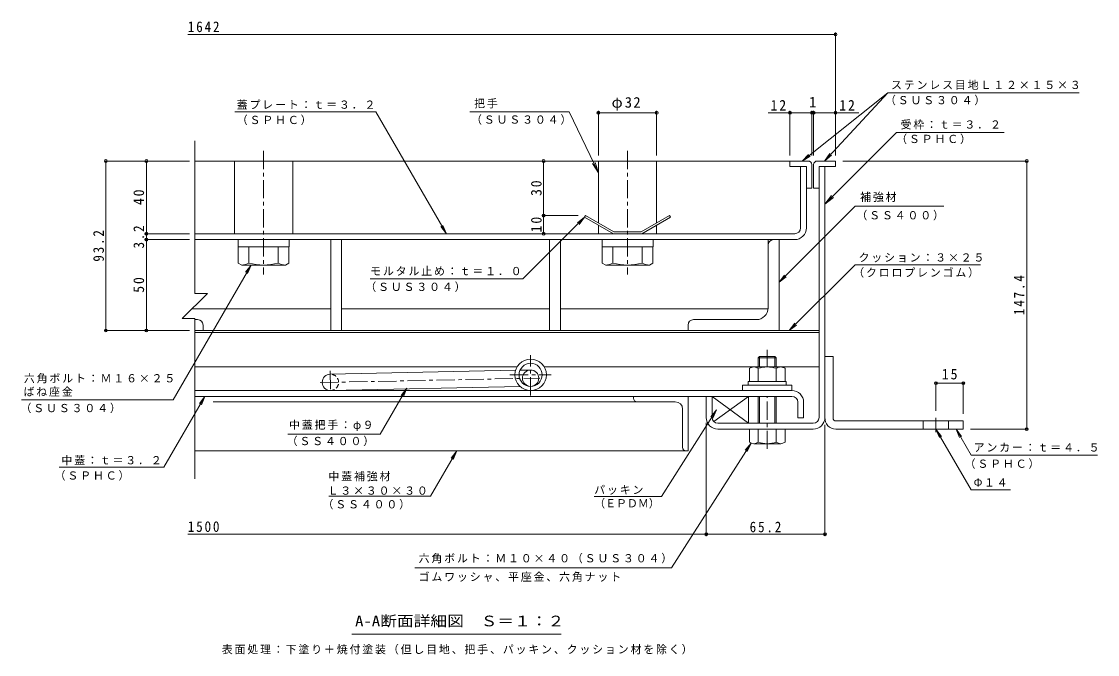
# Model space of a CAD drawing. Units: millimetres on the paper, enlarged 10 times, with parts at other scales. Extents: x -2654 to 2738, y -1962 to 1769.
# Drawn here: x -218 to 2738, y 29 to 1769 of the extents above; entities that cross this region are included whole.
import ezdxf
from ezdxf.enums import TextEntityAlignment as Align

# ---------------------------------------------------------------- set-up
doc = ezdxf.new("R2010")
doc.units = ezdxf.units.MM
doc.header["$LTSCALE"] = 10
doc.header["$PDMODE"] = 32
doc.header["$PDSIZE"] = 8
doc.linetypes.add('CHAIN1', pattern=[8, 5, -1, 1, -1])
doc.linetypes.add('DASHED1', pattern=[1.8, 1.2, -0.6])
for name, color, linetype, lineweight in [('D-1', 2, 'Continuous', 9), ('D-2', 3, 'Continuous', 9), ('D-3', 4, 'Continuous', 9), ('D-5', 7, 'Continuous', 9), ('D-6', 6, 'Continuous', 9), ('D-7', 5, 'Continuous', 5), ('D-8', 5, 'Continuous', 5), ('D-9', 134, 'Continuous', 5), ('D-A', 3, 'Continuous', 9), ('D-B', 6, 'Continuous', 9), ('D-C', 2, 'Continuous', 9), ('D-E', 3, 'Continuous', 9), ('D-F', 7, 'Continuous', 9)]:
    doc.layers.add(name, color=color, linetype=linetype, lineweight=lineweight)
doc.styles.add('ＭＳ ゴシック', font='')
doc.styles.get('ＭＳ ゴシック').set_extended_font_data('MS Gothic')

msp = doc.modelspace()

# ---------------------------------------------------------------- linework, layer by layer
at = {"layer": 'D-1'}
for p, q in [((1973.63, 680.24), (1973.63, 1370.24)), ((1989.63, 1370.24), (1973.63, 1370.24)), ((1989.63, 680.24), (1989.63, 1370.24)), ((1679.63, 680.24), (1679.63, 738.24)), ((1957.63, 664.24), (1695.63, 664.24)), ((1695.63, 648.24), (1806.13, 648.24)), ((1957.63, 648.24), (1856.13, 648.24))]:
    msp.add_line(p, q, dxfattribs=at)
msp.add_lwpolyline([(1663.63, 680.24), (1663.63, 738.24), (1679.63, 738.24)], dxfattribs=at)
for centre, radius, start, end in [((1695.63, 680.24), 32, 180, 270), ((1695.63, 680.24), 16, 180, 270), ((1957.63, 680.24), 16, 270, 0), ((1957.63, 680.24), 32, 270, 0)]:
    msp.add_arc(centre, radius, start, end, dxfattribs=at)
at = {"layer": 'D-2'}
for p, q in [((1922.63, 1201.24), (1922.63, 1370.24)), ((1938.63, 1370.24), (1922.63, 1370.24)), ((1938.63, 1201.24), (1938.63, 1370.24)), ((1906.63, 1185.24), (258.63, 1185.24)), ((258.63, 1169.24), (1906.63, 1169.24))]:
    msp.add_line(p, q, dxfattribs=at)
at = {"layer": 'D-2', "linetype": 'CHAIN1'}
for p, q in [((1181.13, 740.75), (1181.13, 851.73)), ((1124.39, 797.49), (1237.87, 797.49))]:
    msp.add_line(p, q, dxfattribs=at)
at = {"layer": 'D-2'}
for radius in [43.25, 31.75]:
    msp.add_circle((1181.13, 797.49), radius, dxfattribs=at)
for radius in [32, 16]:
    msp.add_arc((1906.63, 1201.24), radius, 270, 0, dxfattribs=at)
at = {"layer": 'D-3'}
for p, q in [((1893.63, 1385.24), (258.63, 1385.24)), ((1893.63, 1385.24), (1893.63, 1370.24)), ((1943.63, 1385.24), (1893.63, 1385.24)), ((1893.63, 1370.24), (1938.63, 1370.24)), ((1938.63, 1370.24), (1938.63, 1310.24)), ((1953.63, 1375.24), (1953.63, 1310.24)), ((1958.63, 1375.24), (1958.63, 1310.24)), ((1968.63, 1385.24), (2018.63, 1385.24)), ((2018.63, 1370.24), (1973.63, 1370.24)), ((1973.63, 1310.24), (1973.63, 1370.24)), ((2018.63, 1385.24), (2018.63, 1370.24)), ((1938.63, 1310.24), (1953.63, 1310.24)), ((1973.63, 1310.24), (1958.63, 1310.24)), ((1331.94, 1235.24), (1329.44, 1230.91)), ((1329.44, 1230.91), (1408.54, 1185.24)), ((1331.94, 1235.24), (1409.88, 1190.24)), ((1562.82, 1235.24), (1484.88, 1190.24)), ((1565.32, 1230.91), (1486.22, 1185.24)), ((1562.82, 1235.24), (1565.32, 1230.91)), ((1408.54, 1185.24), (1486.22, 1185.24)), ((1484.88, 1190.24), (1409.88, 1190.24))]:
    msp.add_line(p, q, dxfattribs=at)
for centre, start, end in [((1943.63, 1375.24), 0, 90), ((1968.63, 1375.24), 90, 180)]:
    msp.add_arc(centre, 10, start, end, dxfattribs=at)
at = {"layer": 'D-5'}
for p, q in [((2162.18, 1572.64), (1927.54, 1385.24)), ((2162.18, 1572.64), (1988.66, 1385.24)), ((2162.18, 1572.64), (2688.02, 1572.64)), ((368.4, 1519.99), (755.58, 1519.99)), ((949.87, 1185.24), (755.58, 1519.99)), ((1286.97, 1519.99), (1013.71, 1519.99)), ((1286.97, 1519.99), (1367.38, 1352.9)), ((2186.03, 1463.28), (1989.63, 1266.21)), ((2186.03, 1463.28), (2482.37, 1463.28)), ((1927.54, 1385.24), (1944.88, 1403.26)), ((1927.54, 1385.24), (1948.95, 1398.16)), ((1988.66, 1385.24), (2003.11, 1405.64)), ((1988.66, 1385.24), (2007.9, 1401.21)), ((1367.38, 1352.9), (1350.95, 1378.01)), ((1367.38, 1352.9), (1358.01, 1381.4)), ((1989.63, 1266.21), (2007.85, 1290.04)), ((1989.63, 1266.21), (2013.4, 1284.51)), ((2316.13, 1260.99), (2072.57, 1260.99)), ((1329.44, 1230.91), (1309.6, 1215.69)), ((949.87, 1185.24), (934.61, 1205.04)), ((949.87, 1185.24), (940.25, 1208.32)), ((413.23, 1099.24), (398.01, 1079.41)), ((2072.57, 1100.23), (1891.58, 919.24)), ((2072.57, 1100.23), (2417.11, 1100.23)), ((1863.63, 1052.05), (1883.46, 1067.27)), ((740.67, 1061.08), (1159.6, 1061.08)), ((1891.58, 919.24), (1906.8, 939.08)), ((1891.58, 919.24), (1911.42, 934.46)), ((841.14, 760.89), (825.88, 741.09)), ((841.14, 760.89), (831.52, 737.81)), ((199.39, 728.86), (-217.59, 728.86)), ((286.41, 738.24), (276.79, 715.16)), ((1540.39, 463.12), (1692.12, 701.22)), ((1692.12, 701.22), (1676.05, 682.07)), ((1692.12, 701.22), (1681.55, 678.56)), ((2294.63, 648.24), (2304.2, 625.14)), ((2294.63, 648.24), (2309.85, 628.4)), ((2294.63, 648.24), (2391.04, 481.25)), ((2349.93, 648.24), (2391.04, 577.03)), ((2349.93, 648.24), (2359.5, 625.14)), ((2349.93, 648.24), (2365.15, 628.4)), ((1568.17, 267.11), (1786.58, 609.86)), ((1786.58, 609.86), (1770.51, 590.71)), ((1786.58, 609.86), (1776.02, 587.21)), ((906.43, 464.29), (978.37, 588.24)), ((978.37, 588.24), (963.11, 568.44)), ((978.37, 588.24), (968.75, 565.16)), ((2391.04, 577.03), (2738.48, 577.03)), ((2391.04, 481.25), (2499.1, 481.25)), ((626.86, 464.29), (906.43, 464.29)), ((1355.82, 463.12), (1540.39, 463.12)), ((863.3, 267.11), (1568.17, 267.11)), ((1265.14, 84.9), (690.14, 84.9))]:
    msp.add_line(p, q, dxfattribs=at)
for points in [[(2072.57, 1260.99), (1863.63, 1052.05), (1878.85, 1071.89)], [(1159.6, 1061.08), (1329.44, 1230.91), (1314.22, 1211.08)], [(199.39, 728.86), (413.23, 1099.24), (403.66, 1076.14)], [(513.75, 633.97), (767.48, 633.97), (841.14, 760.89)], [(-114.38, 543.43), (173.34, 543.43), (286.41, 738.24), (271.15, 718.44)]]:
    msp.add_lwpolyline(points, dxfattribs=at)
at = {"layer": 'D-6'}
for p, q in [((1973.63, 1279.23), (1973.63, 1264.23)), ((258.63, 919.24), (1973.63, 919.24)), ((258.63, 914.24), (1973.63, 914.24)), ((1143.75, 819.24), (258.63, 819.24)), ((630.66, 799.23), (1139.69, 809.88)), ((1152.01, 810.13), (1180.66, 810.73)), ((1218.51, 819.24), (1788.63, 819.24)), ((1873.63, 819.24), (1973.63, 819.24)), ((631.6, 754.24), (1152.43, 765.13)), ((1181.13, 765.73), (1181.6, 765.74)), ((1679.63, 738.24), (1679.63, 680.24)), ((1684.15, 669.09), (1779.63, 738.24))]:
    msp.add_line(p, q, dxfattribs=at)
at = {"layer": 'D-6', "linetype": 'CHAIN1'}
for p, q in [((630.47, 808.24), (631.72, 748.36)), ((602.61, 776.14), (1206.41, 788.77))]:
    msp.add_line(p, q, dxfattribs=at)
at = {"layer": 'D-6'}
msp.add_lwpolyline([(1695.63, 664.24), (1779.63, 664.24), (1779.63, 738.24), (1679.63, 738.24), (1779.63, 664.24)], dxfattribs=at)
msp.add_circle((1181.13, 788.24), 22.5, dxfattribs=at)
msp.add_arc((631.13, 776.74), 22.5, 90, 270, dxfattribs=at)
at = {"layer": 'D-6', "linetype": 'DASHED1'}
msp.add_arc((631.13, 776.74), 22.5, 270, 90, dxfattribs=at)
at = {"layer": 'D-7', "linetype": 'CHAIN1'}
for p, q in [((1831.13, 819.24), (1831.13, 865.9)), ((1831.13, 593.85), (1831.13, 738.24))]:
    msp.add_line(p, q, dxfattribs=at)
at = {"layer": 'D-7'}
for p, q in [((1810.19, 848.24), (1806.13, 844.18)), ((1856.13, 844.18), (1806.13, 844.18)), ((1806.13, 819.24), (1806.13, 844.18)), ((1852.07, 848.24), (1810.19, 848.24)), ((1810.19, 819.24), (1810.19, 848.24)), ((1852.07, 848.24), (1856.13, 844.18)), ((1852.07, 819.24), (1852.07, 848.24)), ((1856.13, 844.18), (1856.13, 820.74)), ((1856.13, 844.18), (1856.13, 819.24)), ((1806.13, 738.24), (1806.13, 664.24)), ((1810.19, 664.24), (1810.19, 738.24)), ((1852.07, 664.24), (1852.07, 738.24)), ((1856.13, 738.24), (1856.13, 664.24)), ((1880.13, 648.24), (1782.13, 648.24)), ((1782.13, 612.71), (1782.13, 648.24)), ((1806.13, 648.24), (1806.13, 612.71)), ((1856.13, 648.24), (1856.13, 612.71)), ((1880.13, 612.71), (1880.13, 648.24)), ((1868.13, 608.24), (1794.13, 608.24))]:
    msp.add_line(p, q, dxfattribs=at)
at = {"layer": 'D-7', "color": 2, "lineweight": 9}
for p, q in [((1782.06, 815.44), (1788.63, 819.24)), ((1782.06, 815.44), (1782.06, 779.24)), ((1873.63, 819.24), (1788.63, 819.24)), ((1806.59, 815.44), (1806.59, 779.24)), ((1855.67, 815.44), (1855.67, 779.24))]:
    msp.add_line(p, q, dxfattribs=at)
at = {"layer": 'D-7', "color": 134}
for p, q in [((1763.63, 769.24), (1763.63, 754.24)), ((1763.63, 769.24), (1898.63, 769.24)), ((1898.63, 769.24), (1898.63, 754.24)), ((1763.63, 754.24), (1898.63, 754.24))]:
    msp.add_line(p, q, dxfattribs=at)
at = {"layer": 'D-7', "color": 6, "lineweight": 9}
for p, q in [((1778.63, 779.24), (1778.63, 769.24)), ((1778.63, 769.24), (1883.63, 769.24))]:
    msp.add_line(p, q, dxfattribs=at)
at = {"layer": 'D-7', "color": 2, "lineweight": 9}
msp.add_lwpolyline([(1873.63, 819.24), (1880.21, 815.44), (1880.21, 779.24), (1782.06, 779.24)], dxfattribs=at)
at = {"layer": 'D-7', "color": 6, "lineweight": 9}
msp.add_lwpolyline([(1778.63, 779.24), (1883.63, 779.24), (1883.63, 769.24)], dxfattribs=at)
at = {"layer": 'D-7', "color": 2, "lineweight": 9}
for centre, radius, start, end in [((1796.54, 790.36), 28.97, 94.38438, 120), ((1793.56, 795.04), 24.21, 57.42749, 88.18784), ((1831.13, 738.03), 81.2, 72.41188, 107.5881), ((1868.7, 795.04), 24.21, 91.81215, 122.57249), ((1865.72, 790.36), 28.97, 59.99998, 85.6156)]:
    msp.add_arc(centre, radius, start, end, dxfattribs=at)
at = {"layer": 'D-7'}
for centre, radius, start, end in [((1794.13, 626.57), 18.33, 229.1022, 310.89809), ((1831.13, 680.32), 72.08, 249.70546, 290.29454), ((1868.13, 626.57), 18.33, 229.10191, 310.8978)]:
    msp.add_arc(centre, radius, start, end, dxfattribs=at)
at = {"layer": 'D-8'}
for p, q in [((1863.63, 1169.24), (258.63, 1169.24)), ((1863.63, 919.24), (1863.63, 1169.24)), ((258.63, 919.24), (1863.63, 919.24))]:
    msp.add_line(p, q, dxfattribs=at)
at = {"layer": 'D-9'}
for p, q in [((1833.63, 1154.24), (1833.63, 981.74)), ((1863.63, 919.24), (1863.63, 1169.24)), ((377.88, 1149.24), (377.88, 1104.73)), ((407.38, 1104.73), (407.38, 1149.24)), ((487.38, 1104.73), (487.38, 1149.24)), ((516.88, 1149.24), (516.88, 1104.87)), ((1377.88, 1149.24), (1377.88, 1104.87)), ((1407.38, 1104.73), (1407.38, 1149.24)), ((1487.38, 1104.73), (1487.38, 1149.24)), ((1516.88, 1149.24), (1516.88, 1104.73)), ((387.38, 1099.24), (377.88, 1104.73)), ((387.38, 1099.24), (507.13, 1099.24)), ((507.34, 1099.36), (516.88, 1104.87)), ((1387.42, 1099.36), (1377.88, 1104.87)), ((1507.38, 1099.24), (1387.63, 1099.24)), ((1507.38, 1099.24), (1516.88, 1104.73)), ((258.63, 949.24), (266.13, 949.24)), ((1801.13, 949.24), (1628.63, 949.24)), ((281.13, 919.24), (258.63, 919.24)), ((281.13, 934.24), (281.13, 919.24)), ((1613.63, 934.24), (1613.63, 919.24)), ((1613.63, 919.24), (1863.63, 919.24))]:
    msp.add_line(p, q, dxfattribs=at)
for centre, radius, start, end in [((1848.63, 1154.24), 15, 90, 180), ((388.67, 1133.75), 34.53, 267.86055, 302.81094), ((447.38, 1247.84), 148.6, 254.38446, 285.61554), ((506.09, 1133.75), 34.53, 237.18906, 272.13945), ((1388.67, 1133.75), 34.53, 267.86055, 302.81094), ((1447.38, 1247.84), 148.6, 254.38446, 285.61554), ((1506.09, 1133.75), 34.53, 237.18906, 272.13945), ((1801.13, 981.74), 32.5, 270, 0), ((266.13, 934.24), 15, 0, 90), ((1628.63, 934.24), 15, 90, 180)]:
    msp.add_arc(centre, radius, start, end, dxfattribs=at)
at = {"layer": 'D-A'}
for p, q in [((1899.13, 754.24), (258.63, 754.24)), ((258.63, 738.24), (1899.13, 738.24)), ((1915.13, 722.24), (1915.13, 679.24)), ((1931.13, 722.24), (1931.13, 679.24)), ((1915.13, 679.24), (1931.13, 679.24))]:
    msp.add_line(p, q, dxfattribs=at)
for radius in [32, 16]:
    msp.add_arc((1899.13, 722.24), radius, 0, 90, dxfattribs=at)
at = {"layer": 'D-B', "color": 4}
for p, q in [((258.63, 1169.24), (631.96, 1169.24)), ((631.96, 1169.24), (631.96, 979.24)), ((661.97, 979.24), (661.97, 1169.24)), ((1232.79, 1169.24), (661.97, 1169.24)), ((1232.79, 979.24), (1232.79, 1169.24)), ((1262.8, 1169.24), (1262.8, 979.24)), ((1833.63, 1169.24), (1262.8, 1169.24)), ((1833.63, 979.24), (1833.63, 1169.24)), ((251.13, 979.24), (631.96, 979.24)), ((1232.8, 979.24), (661.96, 979.24)), ((1262.8, 979.24), (1833.63, 979.24))]:
    msp.add_line(p, q, dxfattribs=at)
at = {"layer": 'D-B'}
for p, q in [((1463.63, 738.24), (308.56, 738.24)), ((1473.63, 723.24), (308.56, 723.24)), ((1463.63, 738.24), (1613.63, 738.24)), ((1463.63, 733.24), (1463.63, 738.24)), ((1473.63, 723.24), (1578.63, 723.24)), ((1613.63, 738.24), (1613.63, 588.24)), ((1598.63, 598.24), (1598.63, 703.24)), ((1608.63, 588.24), (258.63, 588.24)), ((1608.63, 588.24), (1613.63, 588.24))]:
    msp.add_line(p, q, dxfattribs=at)
for centre, radius, start, end in [((1473.63, 733.24), 10, 180, 270), ((1578.63, 703.24), 20, 0, 90), ((1608.63, 598.24), 10, 180, 270)]:
    msp.add_arc(centre, radius, start, end, dxfattribs=at)
at = {"layer": 'D-C', "linetype": 'CHAIN1'}
for p, q in [((447.38, 1412.92), (447.38, 1073.61)), ((1447.38, 1412.92), (1447.38, 1073.61))]:
    msp.add_line(p, q, dxfattribs=at)
at = {"layer": 'D-C'}
for p, q in [((527.38, 1385.24), (367.38, 1385.24)), ((367.38, 1185.24), (367.38, 1385.24)), ((527.38, 1185.24), (527.38, 1385.24)), ((1367.38, 1385.24), (1527.38, 1385.24)), ((1367.38, 1214.78), (1367.38, 1385.24)), ((1527.38, 1214.78), (1527.38, 1385.24)), ((367.38, 1185.24), (527.38, 1185.24)), ((1367.38, 1185.24), (1367.38, 1209)), ((1527.38, 1185.24), (1367.38, 1185.24)), ((1527.38, 1185.24), (1527.38, 1209.01)), ((631.96, 1169.24), (661.96, 1169.24)), ((661.96, 1169.24), (661.96, 919.24)), ((1262.8, 1169.24), (1232.8, 1169.24)), ((1232.8, 1169.24), (1232.8, 919.24))]:
    msp.add_line(p, q, dxfattribs=at)
at = {"layer": 'D-C', "color": 134, "lineweight": 5}
for p, q in [((517.38, 1169.24), (377.38, 1169.24)), ((377.38, 1169.24), (377.38, 1149.24)), ((1377.38, 1169.24), (1517.38, 1169.24)), ((1517.38, 1169.24), (1517.38, 1149.24))]:
    msp.add_line(p, q, dxfattribs=at)
for points in [[(517.38, 1169.24), (517.38, 1149.24), (377.38, 1149.24)], [(1377.38, 1169.24), (1377.38, 1149.24), (1517.38, 1149.24)]]:
    msp.add_lwpolyline(points, dxfattribs=at)
at = {"layer": 'D-C'}
for points in [[(661.96, 919.24), (631.96, 919.24), (631.96, 1169.24)], [(1232.8, 919.24), (1262.8, 919.24), (1262.8, 1169.24)]]:
    msp.add_lwpolyline(points, dxfattribs=at)
at = {"layer": 'D-E'}
for p, q in [((1989.63, 848.24), (1989.63, 680.24)), ((1989.63, 848.24), (2012.13, 848.24)), ((2012.13, 678.24), (2012.13, 848.24)), ((2019.63, 670.74), (2369.63, 670.74)), ((2259.63, 648.24), (2259.63, 670.74)), ((2329.63, 648.24), (2329.63, 670.74)), ((2369.63, 670.74), (2369.63, 648.24)), ((2369.63, 648.24), (2019.63, 648.24))]:
    msp.add_line(p, q, dxfattribs=at)
at = {"layer": 'D-E', "linetype": 'CHAIN1'}
msp.add_line((2294.63, 639.5), (2294.63, 678.95), dxfattribs=at)
at = {"layer": 'D-E'}
for radius, start in [(30, 176.17647), (7.5, 180.00027)]:
    msp.add_arc((2019.63, 678.24), radius, start, 270, dxfattribs=at)
at = {"layer": 'D-F'}
for p, q in [((2018.63, 1733.22), (239.34, 1733.22)), ((2018.63, 1400.24), (2018.63, 1738.22)), ((1367.38, 1400.24), (1367.38, 1522.86)), ((1367.38, 1517.86), (1527.38, 1517.86)), ((1527.38, 1400.24), (1527.38, 1522.86)), ((1834.07, 1517.86), (1953.63, 1517.86)), ((1893.63, 1400.24), (1893.63, 1522.86)), ((1953.63, 1400.24), (1953.63, 1522.86)), ((1953.63, 1517.86), (1958.63, 1517.86)), ((1958.63, 1400.24), (1958.63, 1522.86)), ((1958.63, 1517.86), (2082.98, 1517.86)), ((258.63, 1441), (258.63, 1021.15)), ((243.63, 1385.24), (11.08, 1385.24)), ((14.08, 919.24), (14.08, 1385.24)), ((125.52, 1185.24), (125.52, 1385.24)), ((1216.67, 1235.24), (1216.67, 1385.24)), ((2547.26, 1385.24), (2038.63, 1385.24)), ((2544.26, 648.24), (2544.26, 1385.24)), ((1213.67, 1235.24), (1311.94, 1235.24)), ((1216.67, 1185.24), (1216.67, 1235.24)), ((243.63, 1185.24), (120.52, 1185.24)), ((125.52, 1169.24), (125.52, 1185.24)), ((243.63, 1169.24), (120.52, 1169.24)), ((125.52, 919.24), (125.52, 1169.24)), ((258.63, 952.33), (224.22, 952.33)), ((258.63, 952.33), (258.63, 511.7)), ((11.08, 919.24), (243.63, 919.24)), ((2294.63, 777.49), (2294.63, 698.95)), ((2294.63, 774.49), (2369.63, 774.49)), ((2369.63, 777.49), (2369.63, 690.74)), ((1663.63, 665.24), (1663.63, 354.34)), ((1989.63, 356.34), (1989.63, 660.24)), ((2547.26, 648.24), (2389.63, 648.24)), ((1663.63, 359.34), (239.34, 359.34)), ((1663.63, 359.34), (1989.63, 359.34))]:
    msp.add_line(p, q, dxfattribs=at)
msp.add_lwpolyline([(258.63, 1021.15), (293.04, 1021.15), (224.22, 952.33)], dxfattribs=at)
for p in [(2018.63, 1733.22), (1367.38, 1517.86), (1527.38, 1517.86), (1893.63, 1517.86), (1953.63, 1517.86), (1958.63, 1517.86), (2018.63, 1517.86), (14.08, 1385.24), (125.52, 1385.24), (1216.67, 1385.24), (2544.26, 1385.24), (1216.67, 1235.24), (125.52, 1185.24), (1216.67, 1185.24), (125.52, 1169.24), (14.08, 919.24), (125.52, 919.24), (2294.63, 774.49), (2369.63, 774.49), (2544.26, 648.24), (1663.63, 359.34), (1989.63, 359.34)]:
    msp.add_point(p, dxfattribs=at)

# ---------------------------------------------------------------- texts
at = {"layer": 'D-5', "style": 'ＭＳ ゴシック'}
msp.add_text('（ＥＰＤＭ）', height=21.99, dxfattribs=at).set_placement((1355.82, 426.55), align=Align.BOTTOM_LEFT)
at = {"layer": 'D-5', "color": 2, "style": 'ＭＳ ゴシック', "width": 1.15}
msp.add_text('A-A断面詳細図\u3000Ｓ＝１：２', height=29.33, dxfattribs=at).set_placement((698.89, 97.4), align=Align.BOTTOM_LEFT)
at = {"layer": 'D-5', "char_height": 21.99, "attachment_point": 7, "style": 'ＭＳ ゴシック'}
for s, insert in [('\\T1.17;ステンレス目地Ｌ１２×１５×３', (2171.37, 1580.81)), ('\\T1.17;（ＳＵＳ３０４）', (2154.53, 1538.37)), ('\\T1.17;蓋プレート：ｔ＝３．２', (373.73, 1527.54)), ('\\T1.17;把手', (1025.81, 1529.83)), ('\\T1.17;（ＳＰＨＣ）', (373.73, 1483.87)), ('\\T1.17;（ＳＵＳ３０４）', (1017.4, 1484.93)), ('\\T1.17;受枠：ｔ＝３．２', (2197.53, 1471.84)), ('\\T1.17;（ＳＰＨＣ）', (2185.37, 1431.69)), ('\\T1.17;補強材', (2086.33, 1272.47)), ('\\T1.17;（ＳＳ４００）', (2076.13, 1221.95)), ('\\T1.17;クッション：３×２５', (2082.12, 1106.56)), ('\\T1.17;モルタル止め：ｔ＝１．０', (740.27, 1070.08)), ('\\T1.17;（クロロプレンゴム）', (2067.31, 1064.46)), ('\\T1.17;（ＳＵＳ３０４）', (726.71, 1025.17)), ('\\T1.17;六角ボルト：Ｍ１６×２５', (-211.06, 774.21)), ('\\T1.17;ばね座金', (-212.11, 737.49)), ('\\T1.17;（ＳＵＳ３０４）', (-220.37, 691.93)), ('\\T1.17;中蓋把手：φ９', (517.47, 642.86)), ('\\T1.17;（ＳＳ４００）', (510.82, 601.32)), ('\\T1.17;アンカー：ｔ＝４．５', (2398.35, 585.55)), ('\\T1.17;中蓋：ｔ＝３．２', (-107.95, 549.12)), ('\\T1.17;（ＳＰＨＣ）', (2373.37, 538.95)), ('\\T1.17;（ＳＰＨＣ）', (-126.62, 506.56)), ('\\T1.17;中蓋補強材', (625.58, 504.79)), ('\\T1.17;Φ１４', (2398.35, 489.77)), ('\\T1.17;Ｌ３×３０×３０', (623.23, 467.6)), ('\\T1.17;パッキン', (1355.82, 467.94)), ('\\T1.17;（ＳＳ４００）', (609.39, 427.46)), ('\\T1.17;六角ボルト：Ｍ１０×４０（ＳＵＳ３０４）', (873.44, 279.13)), ('\\T1.17;ゴムワッシャ、平座金、六角ナット', (873.44, 228.3)), ('\\T1.17;表面処理：下塗り＋焼付塗装（但し目地、把手、パッキン、クッション材を除く）', (332.64, 28.77))]:
    msp.add_mtext(s, dxfattribs=dict(at, insert=insert))
at = {"layer": 'D-F', "color": 2, "style": 'ＭＳ ゴシック'}
msp.add_text('1', height=29.33, dxfattribs=at).set_placement((1946.13, 1523.86), align=Align.BOTTOM_LEFT)
at = {"layer": 'D-F', "color": 2, "char_height": 29.33, "attachment_point": 7, "style": 'ＭＳ ゴシック'}
for s, insert in [('\\T1.28;\\W0.9;1642', (239.34, 1739.22)), ('\\T1.19;φ32', (1403.63, 1523.86)), ('\\T1.27;\\W0.95;12', (1840.17, 1523.86)), ('\\T1.27;\\W0.95;12', (2028.91, 1523.86)), ('\\T1.27;\\W0.95;15', (2310.88, 784.49)), ('\\T1.28;\\W0.9;1500', (239.34, 365.34)), ('\\T1.28;\\W0.9;65.2', (1782.88, 364.34))]:
    msp.add_mtext(s, dxfattribs=dict(at, insert=insert))
at = {"layer": 'D-F', "color": 2, "char_height": 29.33, "attachment_point": 7, "rotation": 90, "style": 'ＭＳ ゴシック'}
for s, insert in [('\\T1.27;\\W0.95;40', (119.52, 1263.99)), ('\\T1.27;\\W0.95;30', (1211.67, 1288.99)), ('\\T1.27;\\W0.95;10', (1211.67, 1188.99)), ('\\T1.28;\\W0.9;93.2', (9.08, 1108.49)), ('\\T1.27;\\W0.9;3.2', (119.52, 1144.74)), ('\\T1.28;\\W0.9;147.4', (2538.26, 961.74)), ('\\T1.27;\\W0.95;50', (119.52, 1022.99))]:
    msp.add_mtext(s, dxfattribs=dict(at, insert=insert))

doc.saveas('drawing.dxf')
